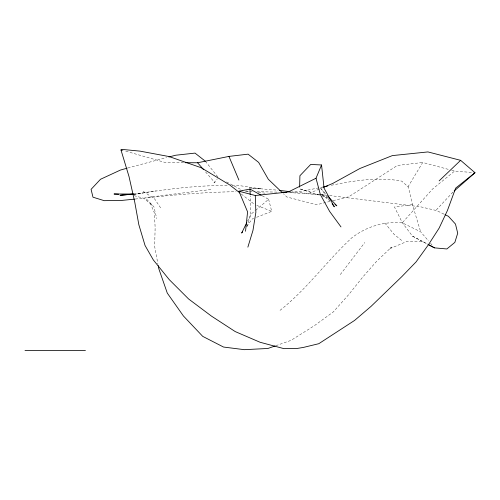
<?xml version="1.0" encoding="UTF-8"?>
<svg xmlns="http://www.w3.org/2000/svg" width="500" height="500" viewBox="0 0 500 500"><rect width="100%" height="100%" fill="white"/><g stroke="black" fill="none" stroke-linecap="round" stroke-linejoin="round"><path stroke-width="0.38" stroke-dasharray="2.5 1.88" d="M319.413 195.125L299.581 188.787L299.619 187.25M246.919 226.844L250.869 214.344L250.219 195.963M247.456 221.269L250.869 214.344L255.012 210.837M407.9 186.975L422.725 162.475L448.706 169.469M246.737 226.325L252.269 218.994L253.713 218.431M340.294 274.581L364.819 242.506M213.938 182.913L217.375 178.781M402.644 222.413L432.606 189L454.644 171.069L473.494 172.6M436.3 209.963L453.013 192.013M280.019 310.363C306.844 289.163 326.781 261.069 351.7 237.906C366.138 226.669 384.162 221.112 402.419 222.894L420.644 231.8L428.556 240.981M255.606 210.331L268.631 199.306L261.969 195.65M319.262 189.112L311.469 192.381L299.581 188.787M319.969 188.812L322.806 187.625M256.594 217.3L271.712 211.375L268.631 199.306M275.85 345.688L290.994 340.381L314.25 325.775L333.356 311.869L348.913 294.375L362.863 276.95L376.538 261.4L391.556 247.087L389.406 248.888L407.206 241.312L422.069 241.25L427.3 244.037M127.812 167.987L166.612 157.55M330.069 201.394L316.562 204.75L286.831 196.962L283.463 193.738M333.069 200.65L348.825 196.737L397.375 165.456L422.725 162.475M323.075 186.95L303.625 190.95L290.525 192.35M331.312 185.269C354.4 180.556 378.381 176.656 401.825 181.156L408.394 187.094L412.419 204.625L420.644 231.8M133.212 194.562C164.875 189.35 196.85 185.169 229 185.487M134 194.425L156.075 190.763M412.419 204.625L394.456 207.006L402.419 222.894L412.494 236.137L422.069 241.25M210.85 189.506L145.538 197.613M133.688 193.931L142.794 193M135.225 199.05C167.481 195.487 199.806 192.4 232.275 191.769L236.131 191.75M232.069 185.463L238.206 185.419L261.331 188.95L249.363 187.9L278.069 190.206M245.381 191.719L249.237 191.706M256.95 191.675L277.162 192.113M183.594 162.7L165.688 162.619L123.881 150.656M288.869 192.525L321.206 194.737M321.969 194.8L326.55 195.2M319.738 194.606L291.7 191.881M320.494 194.669L325.044 195.031M329.575 195.538L420.906 206.881L436.781 210.619L444.319 214.306M245.981 190.969L249.044 191.325M249.812 191.412L252.113 191.675M258.244 192.387L265.906 193.275M134.037 195.644L143.706 198.238L152.081 205.125L150.594 203.85L154.388 212.894L155.137 227.587L154.656 246.531L157.938 264.1M451.675 170.269L454.644 171.069M322.356 196.069L327.494 197.712L321.7 194.594M256.75 205.362L271.712 211.375M226.544 181.938L242.913 190.613M412.494 236.137L427.619 244.2M143.238 191.388L154.65 198.969L161.356 208.969M321.662 194.694L330.156 200.938M241.262 194.006L254.613 204.5M401.662 240.444L394.094 234.344L384.9 223.088M146.475 199.088L153.919 206.819L156.756 218.644M325.481 193.612L321.356 189.163L329.4 200.113M205.575 171.95L215.037 182.856M430.538 243.275L432.019 244.994M205.344 161.206L217.881 176.994"/><path stroke-width="0.75" d="M299.637 186.481L299.913 175.738L310.712 164.444L321.544 164.969L324.062 188.169L334.319 206.806L332.088 203.762M245.531 231.256L247.594 211.9L238.925 191.213L249.981 189.075L261.306 195.287M247.869 247.138L252.981 230.369L255.869 212.294L255.294 195.512L238.925 191.213M340.981 226.906L329.637 211.419L320.337 194.506L316.012 178.244L321.544 164.969M246.775 222.656L241.663 233.05L242.581 231.825M439.15 180.856L460.625 160.331L475 172.725L454.169 190.994M475 172.725L455.656 188.125L447.413 210.538L439.144 228.094L428.5 244.638L416.087 261.9L401.906 276.544L371.037 306.388L354.575 320.438L318.794 343.7L303.444 347.413L297.506 348.394L283.956 348.656L260.094 342.269L235.238 331.587L211.388 316.062L188.569 298.95L169.194 279.569L153.338 259.962L145.056 245.5L138.837 224.7L134.713 201.912L129.019 176.581L120.969 149.938L122.925 149.481L139.981 151.125L169.05 156.544L201.075 167.675L229.725 184.944L240.044 193.05M316.012 178.244L288.3 191.981L255.294 195.512M323.512 187.325L332.725 183.456L359.963 168.469L392.369 155.594L427.938 151.925L460.625 160.331M275.125 345.938L267.919 348.469L244.363 349.675L223.519 347.044L202.738 336.375L183.406 315.963L167.281 293.087L158.794 268.688L158.225 265.631M127.075 168.2L120.438 170.062L100.5 179.281L91.081 189.363L92.975 197.188L104.237 200.675L122.225 200.375L134.462 199.131M168.875 156.975L175.681 155.231L195.006 153.1L205.344 161.206M323.825 186.794L327.569 186.025M185.15 162.706L197.606 162.763L228.95 156.406L248.088 154.156L258.644 162.4L268.3 179.25L282.337 192.669M132.925 194.006L120.025 195.325L130.45 194.363M131.944 194.225L133.431 194.088M25 350.519L85.438 350.519M133.4 194.019L114.019 194L118.669 194.231M281.844 192.275L286.525 192.444M427.956 244.381L434.494 247.862L446.875 248.962L454.856 242.394L457.706 233.206L455.487 224.075L448.431 216.312L445.006 214.638M279.581 190.394L290.188 191.694M120.969 149.938L122.425 150.3M428.994 244.931L434.494 247.862M335.006 204.5L336.825 205.837L327.544 195.831M197.606 162.763L203.581 169.65M228.95 156.406L238.9 180.056M249.981 189.075L250.169 194.431"/></g></svg>
